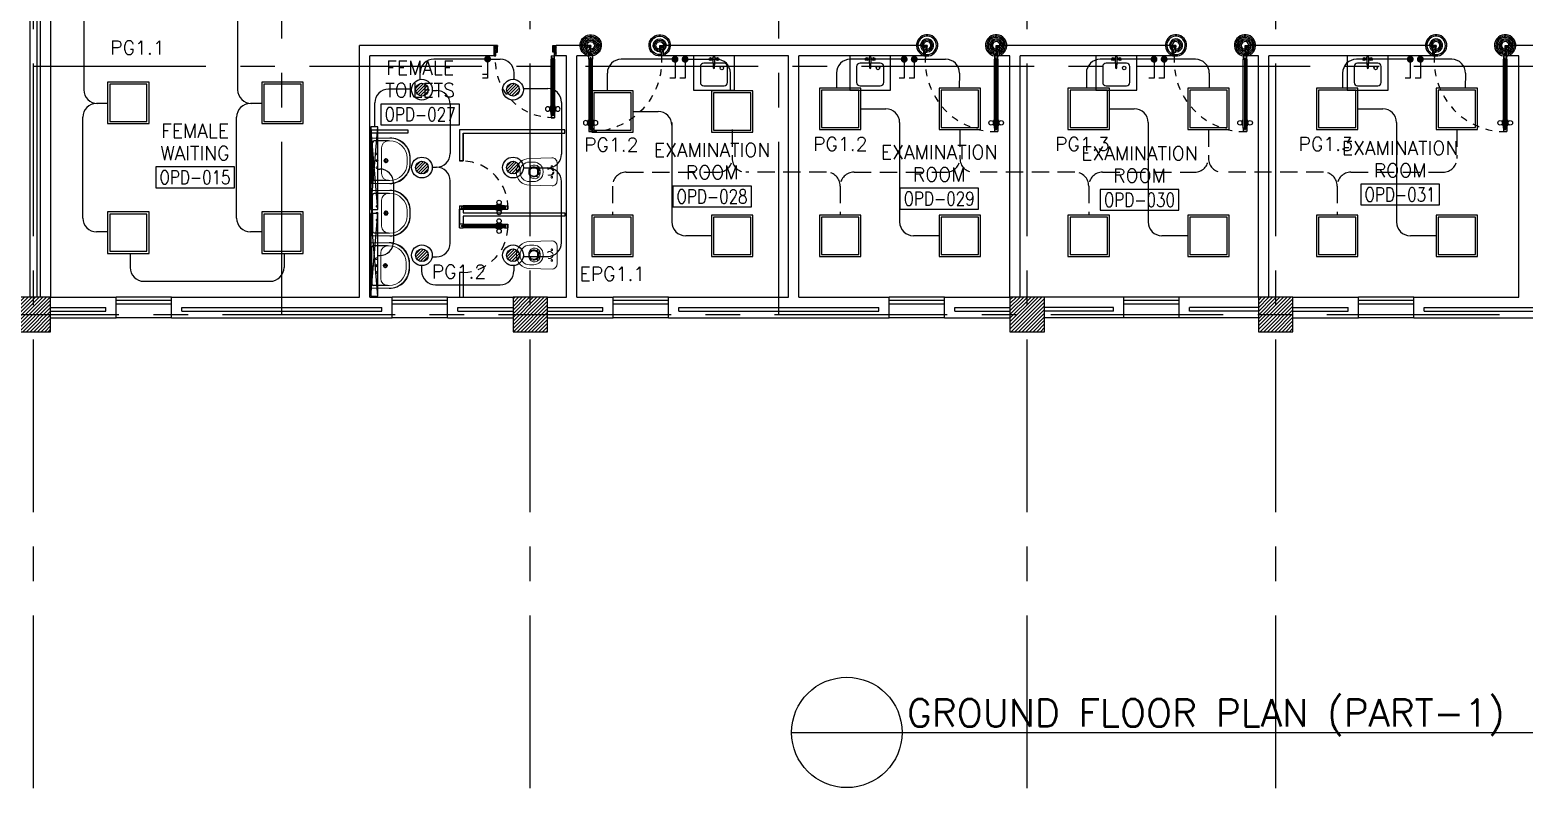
# Model space of a CAD drawing. Extents: x -10 to 91, y -4 to 87.
# Drawn here: x 13.49 to 35.14, y 7.62 to 18.61 of the extents above; entities that cross this region are included whole.
import ezdxf
from ezdxf.enums import TextEntityAlignment as Align

# ---------------------------------------------------------------- set-up
doc = ezdxf.new("R2010")
doc.units = 0
doc.header["$MEASUREMENT"] = 0
for name, pattern in [('CENTERX2', [4, 2.5, -0.5, 0.5, -0.5]), ('DASHED', [0.75, 0.5, -0.25]), ('HIDDEN', [0.375, 0.25, -0.125]), ('HIDDEN2', [0.1875, 0.125, -0.0625])]:
    doc.linetypes.add(name, pattern=pattern)
doc.layers.get('0').update_dxf_attribs({"linetype": 'CONTINUOUS'})
for name, color, linetype in [('A-JEERI', 11, 'CONTINUOUS'), ('AXES', 11, 'CENTERX2'), ('COL', 11, 'CONTINUOUS'), ('DOOR', 11, 'CONTINUOUS'), ('E-CLINE', 2, 'CONTINUOUS'), ('E-HLINE', 2, 'HIDDEN'), ('E-LITE', 4, 'CONTINUOUS'), ('E-SWITCH', 4, 'CONTINUOUS'), ('E-TRXT', 4, 'CONTINUOUS'), ('FIX', 11, 'CONTINUOUS'), ('HAT', 11, 'CONTINUOUS'), ('INSUL', 11, 'CONTINUOUS'), ('ME-FIX', 11, 'CONTINUOUS'), ('PART', 11, 'CONTINUOUS'), ('RM-BOX', 11, 'CONTINUOUS'), ('RM-NAME', 11, 'CONTINUOUS'), ('RM-NO', 11, 'CONTINUOUS'), ('TXT', 2, 'CONTINUOUS'), ('WALL', 11, 'CONTINUOUS'), ('WIN', 11, 'CONTINUOUS')]:
    doc.layers.add(name, color=color, linetype=linetype)
doc.styles.add('ROMANS', font='ROMANS.shx', dxfattribs={"width": 0.6})

# ---------------------------------------------------------------- blocks, each defined once
blk = doc.blocks.new('*X123')
at = {"color": 0}
for p, q in [((24139, 10669), (24631, 11161)), ((24139, 10722), (24578, 11161)), ((24139, 10775), (24525, 11161)), ((24139, 10828), (24472, 11161)), ((24139, 10881), (24419, 11161)), ((24139, 10934), (24366, 11161)), ((24139, 10987), (24313, 11161)), ((24139, 11040), (24260, 11161)), ((24139, 11093), (24207, 11161)), ((24139, 11146), (24154, 11161)), ((24184, 10661), (24639, 11116)), ((24237, 10661), (24639, 11063)), ((24290, 10661), (24639, 11010)), ((24344, 10661), (24639, 10957)), ((24397, 10661), (24639, 10904)), ((24450, 10661), (24639, 10851)), ((24503, 10661), (24639, 10798)), ((24556, 10661), (24639, 10745)), ((24609, 10661), (24639, 10692))]:
    blk.add_line(p, q, dxfattribs=at)
blk = doc.blocks.new('COL50')
at = {"layer": 'COL'}
blk.add_lwpolyline([(-250, 250), (-250, -250), (250, -250), (250, 250)], close=True, dxfattribs=at)
blk = doc.blocks.new('*X122')
at = {"color": 0}
for p, q in [((31339, 10709), (31791, 11161)), ((31339, 10762), (31738, 11161)), ((31339, 10815), (31685, 11161)), ((31339, 10868), (31632, 11161)), ((31339, 10922), (31579, 11161)), ((31339, 10975), (31526, 11161)), ((31339, 11028), (31473, 11161)), ((31339, 11081), (31420, 11161)), ((31339, 11134), (31367, 11161)), ((31344, 10661), (31839, 11156)), ((31397, 10661), (31839, 11103)), ((31450, 10661), (31839, 11050)), ((31503, 10661), (31839, 10997)), ((31556, 10661), (31839, 10944)), ((31609, 10661), (31839, 10891)), ((31662, 10661), (31839, 10838)), ((31715, 10661), (31839, 10785)), ((31768, 10661), (31839, 10732)), ((31821, 10661), (31839, 10679))]:
    blk.add_line(p, q, dxfattribs=at)
blk = doc.blocks.new('RM1')
at = {"layer": 'RM-BOX'}
blk.add_lwpolyline([(570, -200), (-570, -200), (-570, -500), (570, -500)], close=True, dxfattribs=at)
at = {"layer": 'RM-NAME', "style": 'ROMANS'}
for tag, p in [('ROOMNAME1', (0, 324)), ('ROOMNAME2', (0, 0))]:
    blk.add_attdef(tag, text='', height=200, dxfattribs=at).set_placement(p, align=Align.MIDDLE)
at = {"layer": 'RM-NO', "style": 'ROMANS', "width": 0.8}
blk.add_attdef('ROOMNO', text='', height=200, dxfattribs=at).set_placement((0, -350), align=Align.MIDDLE)
blk = doc.blocks.new('WC')
at = {"layer": 'FIX', "lineweight": 20}
for p, q in [((339, 5), (339, -5)), ((395, 76), (490, 60)), ((475, 141), (538, 141)), ((534, 24), (540, 0)), ((540, 0), (534, -24)), ((674, 5), (674, -5)), ((213, -204), (210, -204)), ((490, -60), (395, -76)), ((538, -141), (475, -141))]:
    blk.add_line(p, q, dxfattribs=at)
at = {"layer": 'FIX', "linetype": 'Continuous', "lineweight": 20}
blk.add_line((420, -47), (420, 45), dxfattribs=at)
at = {"layer": 'FIX', "lineweight": 20}
for points in [[(210, -204, -0.414214), (137, -131), (137, 0), (137, 131, -0.414214), (210, 204)], [(727, -5), (727, 5, 0.414214), (538, 194), (210, 204)], [(727, 5), (727, -5, -0.414214), (538, -194), (210, -204)]]:
    blk.add_lwpolyline(points, format="xyb", dxfattribs=at)
at = {"layer": 'FIX', "linetype": 'HIDDEN2', "lineweight": 20, "ltscale": 0.3}
blk.add_circle((245, 0), 49.8, dxfattribs=at)
at = {"layer": 'FIX', "linetype": 'HIDDEN', "lineweight": 20, "ltscale": 0.05}
for centre in [(213, 78), (213, -77)]:
    blk.add_circle(centre, 11.6, dxfattribs=at)
at = {"layer": 'FIX', "lineweight": 20}
for centre, radius, start, end in [((475, 5), 136, 90, 180), ((464, -18), 82, 51.0758, 71.504), ((473, -7), 68.2, 27.1532, 51.0758), ((538, 5), 136, 360, 90), ((475, -5), 136, 180, 270), ((464, 18), 82, 288.496, 308.9242), ((473, 7), 68.2, 308.9242, 332.8468), ((538, -5), 136, 270, 0)]:
    blk.add_arc(centre, radius, start, end, dxfattribs=at)
at = {"layer": 'FIX', "linetype": 'Continuous', "lineweight": 20}
for centre, start, end in [((443, 46), 88.3879, 182.3338), ((442, -46), 177.6662, 271.6121)]:
    blk.add_arc(centre, 22.3, start, end, dxfattribs=at)
blk = doc.blocks.new('DOOR90')
at = {"layer": 'DOOR', "color": 7, "linetype": 'ByBlock'}
for p, q in [((-150, 0), (0, 0)), ((-150, 0), (-150, -25)), ((0, -50), (-114, 0)), ((0, -50), (-40, 0)), ((0, -50), (0, 0)), ((-1000, -25), (-1050, -25)), ((-1050, -75), (-1050, -25)), ((-1050, -25), (-1050, -75)), ((-1000, -75), (-1050, -75)), ((-1000, -42), (-1020, -42)), ((-1020, -42), (-1020, -58)), ((-1000, -58), (-1020, -58)), ((-1000, -25), (-1000, -42)), ((-1000, -58), (-1000, -75)), ((-878, -18), (-968, -18)), ((-968, -25), (-968, -18)), ((-968, -75), (-968, -82)), ((-878, -82), (-968, -82)), ((-955, -9), (-890, -9)), ((-955, -18), (-955, -9)), ((-955, -18), (-890, -18)), ((-955, -82), (-890, -82)), ((-955, -82), (-955, -91)), ((-955, -91), (-890, -91)), ((-890, -18), (-890, -9)), ((-890, -82), (-890, -91)), ((-878, -25), (-878, -18)), ((-878, -75), (-878, -82)), ((-200, -25), (-150, -25)), ((-200, -42), (-200, -25)), ((-180, -42), (-200, -42)), ((-200, -58), (-180, -58)), ((-200, -75), (-200, -58)), ((-150, -75), (-200, -75)), ((-180, -58), (-180, -42)), ((-150, -25), (-100, -25)), ((-150, -75), (-150, -25)), ((-100, -25), (-100, -50)), ((0, -50), (-100, -37)), ((-100, -50), (0, -50)), ((0, -850), (-114, -900)), ((-100, -875), (-100, -850)), ((0, -850), (-100, -863)), ((-100, -850), (0, -850)), ((0, -850), (-40, -900)), ((0, -850), (0, -900)), ((-150, -875), (-100, -875)), ((-150, -900), (-150, -875)), ((-150, -900), (0, -900)), ((0, -900), (-150, -900))]:
    blk.add_line(p, q, dxfattribs=at)
at = {"layer": 'DOOR', "linetype": 'ByBlock'}
for p, q in [((-200, -25), (-1000, -25)), ((-200, -42), (-1000, -42)), ((-200, -58), (-1000, -58)), ((-1000, -75), (-200, -75))]:
    blk.add_line(p, q, dxfattribs=at)
at = {"layer": 'DOOR', "color": 7, "linetype": 'ByBlock'}
for centre in [(-923, 24), (-923, -124)]:
    blk.add_circle(centre, 32.4, dxfattribs=at)
for centre, radius, start, end in [((0, -50), 154, 161.1053, 166.2858), ((0, -50), 94.4, 148.0182, 180), ((0, -50), 134, 158.1598, 169.28), ((0, -50), 114, 154.0838, 167.3774), ((0, -50), 74.4, 137.7764, 180), ((0, -50), 54.4, 113.2074, 180), ((0, -50), 34.4, 90, 180), ((0, -50), 14.4, 90, 180), ((0, -850), 94.4, 180, 211.9818), ((0, -850), 74.4, 180, 222.2236), ((0, -850), 54.4, 180, 246.7926), ((0, -850), 34.4, 180, 270), ((0, -850), 14.4, 180, 270), ((0, -850), 154, 193.7142, 198.8947), ((0, -850), 134, 190.72, 201.8402)]:
    blk.add_arc(centre, radius, start, end, dxfattribs=at)
at = {"layer": 'DOOR', "linetype": 'HIDDEN', "ltscale": 0.5}
blk.add_arc((-222, -50), 828, 178.2701, 275.003, dxfattribs=at)
blk = doc.blocks.new('A$C74DC60CF')
at = {"layer": 'DOOR', "color": 0, "linetype": 'ByBlock'}
for p, q in [((65, 1155), (65, 1090)), ((74, 1155), (65, 1155)), ((74, 1090), (65, 1090)), ((74, 1078), (74, 1168)), ((81, 1168), (74, 1168)), ((74, 1155), (74, 1090)), ((81, 1200), (81, 1250)), ((131, 1250), (81, 1250)), ((81, 1250), (131, 1250)), ((81, 1200), (98, 1200)), ((98, 1200), (98, 1220)), ((98, 1220), (114, 1220)), ((114, 1200), (114, 1220)), ((114, 1200), (131, 1200)), ((131, 1200), (131, 1250)), ((131, 1168), (138, 1168)), ((138, 1078), (138, 1168)), ((138, 1155), (138, 1090)), ((138, 1155), (147, 1155)), ((138, 1090), (147, 1090)), ((147, 1155), (147, 1090)), ((81, 1078), (74, 1078)), ((131, 1078), (138, 1078)), ((56, 150), (56, 0)), ((56, 150), (81, 150)), ((106, 0), (56, 0)), ((98, 200), (81, 200)), ((81, 200), (81, 150)), ((131, 150), (81, 150)), ((81, 150), (81, 100)), ((81, 100), (106, 100)), ((98, 180), (98, 200)), ((114, 180), (98, 180)), ((106, 100), (106, 0)), ((131, 200), (114, 200)), ((114, 200), (114, 180)), ((131, 150), (131, 200)), ((1131, 100), (1106, 100)), ((1106, 100), (1106, 0)), ((1131, 150), (1131, 100)), ((1156, 150), (1131, 150)), ((1156, 150), (1156, 0)), ((1156, 0), (1156, 150)), ((1106, 0), (1156, 0))]:
    blk.add_line(p, q, dxfattribs=at)
at = {"layer": 'DOOR', "linetype": 'ByBlock'}
for p, q in [((81, 200), (81, 1200)), ((98, 200), (98, 1200)), ((114, 200), (114, 1200)), ((131, 1200), (131, 200))]:
    blk.add_line(p, q, dxfattribs=at)
at = {"layer": 'DOOR', "color": 9, "linetype": 'ByBlock'}
for p, q in [((106, 0), (56, 114)), ((106, 0), (56, 40)), ((106, 0), (93, 100)), ((1106, 0), (1156, 114)), ((1106, 0), (1119, 100)), ((1106, 0), (1156, 40))]:
    blk.add_line(p, q, dxfattribs=at)
at = {"layer": 'DOOR', "color": 0, "linetype": 'ByBlock'}
for centre in [(32, 1123), (179, 1123)]:
    blk.add_circle(centre, 32.4, dxfattribs=at)
at = {"layer": 'DOOR', "linetype": 'HIDDEN', "ltscale": 0.5}
blk.add_arc((106, 223), 1028, 355.9414, 91.3941, dxfattribs=at)
at = {"layer": 'DOOR', "color": 9, "linetype": 'ByBlock'}
for centre, radius, start, end in [((106, 0), 154, 103.7142, 108.8947), ((106, 0), 134, 100.72, 111.8402), ((106, 0), 114, 102.6226, 115.9162), ((106, 0), 94.4, 90, 121.9818), ((106, 0), 74.4, 90, 132.2236), ((106, 0), 54.4, 90, 156.7926), ((106, 0), 34.4, 90, 180), ((106, 0), 14.4, 90, 180), ((1106, 0), 94.4, 58.0182, 90), ((1106, 0), 74.4, 47.7764, 90), ((1106, 0), 54.4, 23.2074, 90), ((1106, 0), 34.4, 0, 90), ((1106, 0), 14.4, 0, 90), ((1106, 0), 134, 68.1598, 79.28), ((1106, 0), 154, 71.1053, 76.2858)]:
    blk.add_arc(centre, radius, start, end, dxfattribs=at)
blk = doc.blocks.new('*X121')
at = {"color": 0}
for p, q in [((38539, 10697), (39003, 11161)), ((38539, 10750), (38950, 11161)), ((38539, 10803), (38897, 11161)), ((38539, 10856), (38844, 11161)), ((38539, 10909), (38791, 11161)), ((38539, 10962), (38738, 11161)), ((38539, 11015), (38685, 11161)), ((38539, 11068), (38632, 11161)), ((38539, 11121), (38579, 11161)), ((38556, 10661), (39039, 11144)), ((38609, 10661), (39039, 11091)), ((38662, 10661), (39039, 11038)), ((38715, 10661), (39039, 10985)), ((38768, 10661), (39039, 10932)), ((38822, 10661), (39039, 10879)), ((38875, 10661), (39039, 10826)), ((38928, 10661), (39039, 10773)), ((38981, 10661), (39039, 10720)), ((39034, 10661), (39039, 10667))]:
    blk.add_line(p, q, dxfattribs=at)
blk = doc.blocks.new('*X120')
at = {"color": 0}
for p, q in [((42139, 10691), (42610, 11161)), ((42139, 10744), (42557, 11161)), ((42139, 10797), (42504, 11161)), ((42139, 10850), (42450, 11161)), ((42139, 10903), (42397, 11161)), ((42139, 10956), (42344, 11161)), ((42139, 11009), (42291, 11161)), ((42139, 11062), (42238, 11161)), ((42139, 11115), (42185, 11161)), ((42163, 10661), (42639, 11138)), ((42216, 10661), (42639, 11085)), ((42269, 10661), (42639, 11032)), ((42322, 10661), (42639, 10979)), ((42375, 10661), (42639, 10925)), ((42428, 10661), (42639, 10872)), ((42481, 10661), (42639, 10819)), ((42534, 10661), (42639, 10766)), ((42587, 10661), (42639, 10713))]:
    blk.add_line(p, q, dxfattribs=at)
blk = doc.blocks.new('LAV-003')
at = {"layer": 'FIX', "linetype": 'ByBlock'}
blk.add_line((-328, -25), (328, -25), dxfattribs=at)
at = {"layer": 'FIX', "linetype": 'Continuous', "lineweight": 20}
for p, q in [((-328, -285), (-328, -25)), ((0, -165), (-187, -165)), ((0, -165), (187, -165)), ((328, -285), (328, -25)), ((-288, -285), (-288, -265)), ((287, -285), (287, -265)), ((0, -535), (-38, -535)), ((0, -575), (-38, -575)), ((0, -535), (38, -535)), ((0, -575), (38, -575))]:
    blk.add_line(p, q, dxfattribs=at)
at = {"layer": 'FIX', "linetype": 'ByBlock', "ltscale": 0.3}
for p, q in [((-288, -265), (-288, -60)), ((0, -35), (-262, -35)), ((0, -35), (262, -35)), ((287, -265), (287, -60))]:
    blk.add_line(p, q, dxfattribs=at)
at = {"layer": 'FIX', "lineweight": 20}
for p, q in [((-16, -101), (15, -101)), ((0, -85), (0, -116))]:
    blk.add_line(p, q, dxfattribs=at)
at = {"layer": 'FIX', "linetype": 'DASHED', "lineweight": 20, "ltscale": 0.04}
for p, q in [((0, -194), (0, -266)), ((-36, -230), (37, -230))]:
    blk.add_line(p, q, dxfattribs=at)
at = {"layer": 'FIX', "linetype": 'Continuous', "lineweight": 20}
blk.add_lwpolyline([(295, -25), (0, -25), (-328, -25), (-334, -285, 0.414214), (-38, -582), (0, -582), (38, -582, 0.414214), (334, -285), (328, -25), (0, -25)], format="xyb", dxfattribs=at)
at = {"layer": 'FIX', "linetype": 'HIDDEN', "lineweight": 20, "ltscale": 0.05}
for centre in [(-100, -101), (100, -101)]:
    blk.add_circle(centre, 12.4, dxfattribs=at)
at = {"layer": 'FIX', "lineweight": 20}
for centre, radius in [((0, -230), 29.5), ((0, -230), 22.5), ((0, -101), 15.5)]:
    blk.add_circle(centre, radius, dxfattribs=at)
at = {"layer": 'FIX', "linetype": 'ByBlock', "ltscale": 0.3}
for centre, start, end in [((-262, -60), 90, 180), ((262, -60), 0, 90)]:
    blk.add_arc(centre, 25, start, end, dxfattribs=at)
at = {"layer": 'FIX', "linetype": 'Continuous', "lineweight": 20}
for centre, radius, start, end in [((-187, -265), 100, 90, 180), ((187, -265), 100, 0, 90), ((-38, -285), 290, 180, 270), ((-38, -285), 250, 180, 270), ((38, -285), 290, 270, 0), ((38, -285), 250, 270, 0)]:
    blk.add_arc(centre, radius, start, end, dxfattribs=at)
blk = doc.blocks.new('A$C180A3EE7')
at = {"layer": 'ME-FIX'}
blk.add_lwpolyline([(0.593, 0), (0.593, 0.5), (0, 0.5), (0, 0)], dxfattribs=at)
blk.add_lwpolyline([(0.309, 0.107), (0.443, 0.107, 0.414214), (0.493, 0.157), (0.493, 0.388, 0.414214), (0.443, 0.438), (0.15, 0.438, 0.414214), (0.1, 0.388), (0.1, 0.157, 0.414214), (0.15, 0.107), (0.284, 0.107)], format="xyb", dxfattribs=at)
blk.add_lwpolyline([(0.28, 0.019), (0.312, 0.019), (0.306, 0.174, 1), (0.286, 0.174)], format="xyb", close=True, dxfattribs=at)
for centre, radius in [((0.182, 0.177), 0.0255), ((0.247, 0.05), 0.0217), ((0.247, 0.05), 0.014), ((0.346, 0.05), 0.0217), ((0.346, 0.05), 0.014)]:
    blk.add_circle(centre, radius, dxfattribs=at)
blk = doc.blocks.new('L42')
at = {"layer": 'E-LITE'}
for p, q in [((0.3, 0.3), (-0.3, 0.3)), ((-0.3, 0.3), (-0.3, -0.3)), ((0.3, -0.3), (0.3, 0.3)), ((-0.3, -0.3), (0.3, -0.3))]:
    blk.add_line(p, q, dxfattribs=at)
at = {"layer": 'E-LITE', "color": 8}
blk.add_lwpolyline([(-0.27, 0.27), (-0.27, -0.27), (0.27, -0.27), (0.27, 0.27)], close=True, dxfattribs=at)
blk = doc.blocks.new('1G1W')
for p, q in [((0, 0), (0.55, 0)), ((0.55, 0), (0.55, -0.15))]:
    blk.add_line(p, q)
at = {"const_width": 0.1}
blk.add_lwpolyline([(-0.05, 0, 1), (0.05, 0, 1)], format="xyb", close=True, dxfattribs=at)
blk = doc.blocks.new('*X182')
at = {"color": 0}
for p, q in [((21548.527, 18540.142), (21548.801, 18540.415)), ((21548.529, 18539.966), (21548.977, 18540.414)), ((21548.584, 18539.845), (21549.098, 18540.359)), ((21548.672, 18539.756), (21549.187, 18540.271)), ((21548.793, 18539.7), (21549.243, 18540.15)), ((21548.966, 18539.696), (21549.246, 18539.977))]:
    blk.add_line(p, q, dxfattribs=at)
blk = doc.blocks.new('SPOT')
at = {"layer": 'E-LITE'}
for radius in [0.6, 0.369]:
    blk.add_circle((0, 0), radius, dxfattribs=at)
at = {"layer": 'E-LITE', "color": 8}
blk.add_blockref('*X182', (-21548.886, -18540.056), dxfattribs=at)
blk = doc.blocks.new('2G1W')
for p, q in [((0, 0), (0.55, 0)), ((0.45, 0), (0.45, -0.15)), ((0.55, 0), (0.55, -0.15))]:
    blk.add_line(p, q)
at = {"const_width": 0.1}
blk.add_lwpolyline([(-0.05, 0, 1), (0.05, 0, 1)], format="xyb", close=True, dxfattribs=at)
blk = doc.blocks.new('MR14')
at = {"layer": 'E-LITE'}
for p, q in [((-600, 100), (-600, 0)), ((-600, 0), (600, 0)), ((600, 0), (600, 100))]:
    blk.add_line(p, q, dxfattribs=at)
at = {"layer": 'E-LITE', "color": 8}
for p, q in [((600, 100), (-600, 0)), ((600, 0), (-600, 100))]:
    blk.add_line(p, q, dxfattribs=at)
at = {"layer": 'E-LITE', "color": 3}
blk.add_line((600, 100), (-600, 100), dxfattribs=at)

msp = doc.modelspace()

# ---------------------------------------------------------------- linework, layer by layer
at = {"layer": 'AXES'}
for p, q in [((13.5439, 7.6211), (13.5439, 86.0986)), ((20.7439, 7.6211), (20.7439, 86.0986)), ((27.9439, 7.6211), (27.9439, 86.0986)), ((31.5439, 7.6211), (31.5439, 86.0986)), ((17.1439, 14.4854), (17.1439, 73.3054)), ((24.3439, 14.4854), (24.3439, 73.3054)), ((13.5439, 18.0854), (71.7839, 18.0854)), ((12.2845, 14.4854), (72.9839, 14.4854))]:
    msp.add_line(p, q, dxfattribs=at)
at = {"layer": 'DOOR', "color": 9, "linetype": 'ByBlock'}
for p, q in [((19.7189, 16.0604), (19.7689, 16.0604)), ((19.7189, 16.0604), (19.7189, 16.0104)), ((19.7689, 16.0434), (19.7489, 16.0434)), ((19.7489, 16.0434), (19.7489, 16.0274)), ((19.7489, 16.0274), (19.7689, 16.0274)), ((20.3689, 16.0604), (19.7689, 16.0604)), ((19.7689, 16.0604), (19.7689, 16.0434)), ((19.7689, 16.0434), (20.3689, 16.0434)), ((19.7689, 16.0274), (20.3689, 16.0274)), ((19.7689, 16.0274), (19.7689, 16.0104)), ((20.2466, 16.0676), (20.3366, 16.0676)), ((20.2466, 16.0604), (20.2466, 16.0676)), ((20.324, 16.0766), (20.2592, 16.0766)), ((20.2592, 16.0676), (20.2592, 16.0766)), ((20.324, 16.0676), (20.2592, 16.0676)), ((20.324, 16.0676), (20.324, 16.0766)), ((20.3366, 16.0604), (20.3366, 16.0676)), ((20.3689, 16.0604), (20.4189, 16.0604)), ((20.3689, 16.0434), (20.3689, 16.0604)), ((20.3689, 16.0434), (20.3889, 16.0434)), ((20.3689, 16.0274), (20.3889, 16.0274)), ((20.3689, 16.0104), (20.3689, 16.0274)), ((20.3889, 16.0274), (20.3889, 16.0434)), ((20.4189, 16.0604), (20.4189, 16.0104)), ((20.4189, 16.0104), (20.4189, 16.0604)), ((19.7689, 16.0104), (20.3689, 16.0104)), ((20.2466, 16.0104), (20.2466, 16.0032)), ((20.2466, 16.0032), (20.3366, 16.0032)), ((20.324, 16.0032), (20.2592, 16.0032)), ((20.2592, 16.0032), (20.2592, 15.9942)), ((20.324, 15.9942), (20.2592, 15.9942)), ((20.324, 15.8081), (20.2592, 15.8081)), ((20.2592, 15.7991), (20.2592, 15.8081)), ((20.324, 16.0032), (20.324, 15.9942)), ((20.324, 15.7991), (20.324, 15.8081)), ((20.3366, 16.0104), (20.3366, 16.0032)), ((20.3689, 16.0104), (20.4189, 16.0104)), ((19.7189, 15.7419), (19.7189, 15.7919)), ((19.7189, 15.7419), (19.7689, 15.7419)), ((19.7489, 15.7749), (19.7689, 15.7749)), ((19.7489, 15.7589), (19.7489, 15.7749)), ((19.7689, 15.7589), (19.7489, 15.7589)), ((19.7689, 15.7919), (20.3689, 15.7919)), ((19.7689, 15.7749), (19.7689, 15.7919)), ((19.7689, 15.7749), (20.3689, 15.7749)), ((19.7689, 15.7589), (20.3689, 15.7589)), ((19.7689, 15.7419), (19.7689, 15.7589)), ((20.3689, 15.7419), (19.7689, 15.7419)), ((20.2466, 15.7991), (20.3366, 15.7991)), ((20.2466, 15.7919), (20.2466, 15.7991)), ((20.2466, 15.7419), (20.2466, 15.7347)), ((20.2466, 15.7347), (20.3366, 15.7347)), ((20.324, 15.7991), (20.2592, 15.7991)), ((20.324, 15.7347), (20.2592, 15.7347)), ((20.2592, 15.7347), (20.2592, 15.7257)), ((20.324, 15.7257), (20.2592, 15.7257)), ((20.324, 15.7347), (20.324, 15.7257)), ((20.3366, 15.7919), (20.3366, 15.7991)), ((20.3366, 15.7419), (20.3366, 15.7347)), ((20.3689, 15.7919), (20.4189, 15.7919)), ((20.3689, 15.7919), (20.3689, 15.7749)), ((20.3689, 15.7749), (20.3889, 15.7749)), ((20.3689, 15.7589), (20.3889, 15.7589)), ((20.3689, 15.7589), (20.3689, 15.7419)), ((20.3689, 15.7419), (20.4189, 15.7419)), ((20.3889, 15.7749), (20.3889, 15.7589)), ((20.4189, 15.7419), (20.4189, 15.7919)), ((20.4189, 15.7919), (20.4189, 15.7419))]:
    msp.add_line(p, q, dxfattribs=at)
at = {"layer": 'DOOR', "color": 0, "linetype": 'ByBlock'}
for p, q in [((19.7689, 16.0104), (19.7189, 16.0104)), ((19.7689, 15.7919), (19.7189, 15.7919))]:
    msp.add_line(p, q, dxfattribs=at)
at = {"layer": 'DOOR', "color": 9, "linetype": 'ByBlock'}
for centre in [(20.2916, 16.1089), (20.2916, 15.9619), (20.2916, 15.8404), (20.2916, 15.6934)]:
    msp.add_circle(centre, 0.0324, dxfattribs=at)
at = {"layer": 'DOOR', "color": 9, "linetype": 'HIDDEN', "ltscale": 0.5}
for centre, start, end in [((19.7439, 16.0354), 357.8789, 87.8789), ((19.7439, 15.7669), 272.1211, 2.1211)]:
    msp.add_arc(centre, 0.6755, start, end, dxfattribs=at)
at = {"layer": 'E-CLINE', "color": 4}
for p, q in [((14.2758, 19.2636), (14.2758, 17.7425)), ((16.5039, 19.2636), (16.5039, 17.7425)), ((20.6425, 17.7588), (20.9967, 17.7588)), ((14.6197, 17.5425), (14.4605, 17.5425)), ((16.8477, 17.5425), (16.6886, 17.5425)), ((18.4902, 17.2058), (18.4902, 17.5518)), ((19.0234, 17.7518), (18.6902, 17.7518)), ((19.3227, 17.7313), (19.3834, 17.7313)), ((21.1967, 17.5588), (21.1967, 16.8106)), ((14.2605, 15.8825), (14.2605, 17.3425)), ((16.4886, 15.8825), (16.4886, 17.3425)), ((19.5834, 17.5313), (19.5834, 16.8197)), ((22.2346, 17.4266), (22.5951, 17.4266)), ((25.5346, 17.4666), (25.8951, 17.4666)), ((29.1346, 17.4666), (29.4951, 17.4666)), ((32.7346, 17.4666), (33.0951, 17.4666)), ((22.7951, 17.2666), (22.7951, 15.8266)), ((26.0951, 17.2666), (26.0951, 15.8266)), ((29.6951, 17.2666), (29.6951, 15.8266)), ((33.2951, 17.2666), (33.2951, 15.8266)), ((18.5355, 16.5933), (18.5622, 16.5933)), ((19.323, 16.6197), (19.3834, 16.6197)), ((20.6433, 16.6106), (20.9967, 16.6106)), ((18.7622, 16.3933), (18.7622, 15.5383)), ((19.5834, 15.5199), (19.5834, 16.4197)), ((21.1967, 15.5272), (21.1967, 16.4106)), ((14.6197, 15.6825), (14.4605, 15.6825)), ((16.8477, 15.6825), (16.6886, 15.6825)), ((23.3689, 15.6266), (22.9951, 15.6266)), ((26.6689, 15.6266), (26.2951, 15.6266)), ((30.2689, 15.6266), (29.8951, 15.6266)), ((33.8689, 15.6266), (33.4951, 15.6266)), ((14.9473, 15.3705), (14.9473, 15.1659)), ((17.1754, 15.3705), (17.1754, 15.1659)), ((18.5355, 15.3383), (18.5622, 15.3383)), ((19.1699, 15.193), (19.1699, 15.1156)), ((19.3214, 15.3199), (19.3834, 15.3199)), ((20.5055, 15.1934), (20.5055, 15.1156)), ((20.6425, 15.3272), (20.9967, 15.3272)), ((15.1473, 14.9659), (16.9754, 14.9659)), ((19.3699, 14.9156), (20.3055, 14.9156))]:
    msp.add_line(p, q, dxfattribs=at)
for centre, start, end in [((20.9967, 17.5588), 0, 90), ((14.4605, 17.3425), 90, 180), ((14.4758, 17.7425), 180, 270), ((16.6886, 17.3425), 90, 180), ((16.7039, 17.7425), 180, 270), ((18.6902, 17.5518), 90, 180), ((19.3834, 17.5313), 0, 90), ((22.5951, 17.2266), 0, 90), ((25.8951, 17.2666), 0, 90), ((29.4951, 17.2666), 0, 90), ((33.0951, 17.2666), 0, 90), ((19.3834, 16.8197), 270, 270), ((19.3834, 16.8197), 270, 0), ((20.9967, 16.8106), 270, 0), ((18.5622, 16.3933), 0, 90), ((19.3834, 16.4197), 0, 90), ((20.9967, 16.4106), 0, 90), ((14.4605, 15.8825), 180, 270), ((16.6886, 15.8825), 180, 270), ((22.9951, 15.8266), 180, 270), ((26.2951, 15.8266), 180, 270), ((29.8951, 15.8266), 180, 270), ((33.4951, 15.8266), 180, 270), ((18.5622, 15.5383), 270, 0), ((19.3834, 15.5199), 270, 0), ((20.9967, 15.5272), 270, 0), ((15.1473, 15.1659), 180, 270), ((16.9754, 15.1659), 270, 0), ((19.3699, 15.1156), 180, 270), ((20.3055, 15.1156), 270, 0)]:
    msp.add_arc(centre, 0.2, start, end, dxfattribs=at)
at = {"layer": 'E-HLINE', "color": 4}
for p, q in [((23.6689, 17.1666), (23.6689, 16.7466)), ((26.9689, 17.1666), (26.9689, 16.7466)), ((30.5689, 17.1666), (30.5689, 16.7466)), ((34.1689, 17.1666), (34.1689, 16.7466)), ((22.1346, 16.5466), (23.4689, 16.5466)), ((25.0346, 16.5466), (23.8689, 16.5466)), ((25.4346, 16.5466), (26.7689, 16.5466)), ((28.6346, 16.5466), (27.1689, 16.5466)), ((29.0346, 16.5466), (30.3689, 16.5466)), ((32.2346, 16.5466), (30.7689, 16.5466)), ((32.6346, 16.5466), (33.9689, 16.5466)), ((21.9346, 16.3466), (21.9346, 15.9266)), ((25.2346, 16.3466), (25.2346, 15.9266)), ((28.8346, 16.3466), (28.8346, 15.9266)), ((32.4346, 16.3466), (32.4346, 15.9266))]:
    msp.add_line(p, q, dxfattribs=at)
for centre, start, end in [((23.4689, 16.7466), 270, 0), ((23.8689, 16.7466), 180, 270), ((26.7689, 16.7466), 270, 0), ((27.1689, 16.7466), 180, 270), ((30.3689, 16.7466), 270, 0), ((30.7689, 16.7466), 180, 270), ((33.9689, 16.7466), 270, 0), ((22.1346, 16.3466), 90, 180), ((25.0346, 16.3466), 0, 90), ((25.4346, 16.3466), 90, 180), ((28.6346, 16.3466), 0, 90), ((29.0346, 16.3466), 90, 180), ((32.2346, 16.3466), 0, 90), ((32.6346, 16.3466), 90, 180)]:
    msp.add_arc(centre, 0.2, start, end, dxfattribs=at)
at = {"layer": 'E-SWITCH', "color": 4}
for p, q in [((20.131, 18.1866), (19.3466, 18.1866)), ((20.1255, 18.1866), (20.3083, 18.1866)), ((19.1466, 17.8905), (19.1466, 17.9866)), ((20.5083, 17.8921), (20.5083, 17.9866)), ((21.8606, 17.7266), (21.8606, 17.9837)), ((22.841, 18.1837), (22.0606, 18.1837)), ((22.9872, 18.1837), (23.4434, 18.1837)), ((23.6434, 17.7266), (23.6434, 17.9837)), ((25.1804, 17.9839), (25.1801, 17.7666)), ((26.161, 18.1837), (25.3804, 18.1837)), ((26.3072, 18.1837), (26.7615, 18.1837)), ((26.9614, 17.981), (26.9587, 17.7666)), ((28.8008, 17.9839), (28.8005, 17.7666)), ((29.7814, 18.1837), (29.0008, 18.1837)), ((30.3819, 18.1837), (29.9276, 18.1837)), ((30.5819, 17.981), (30.5791, 17.7666)), ((32.5132, 17.9839), (32.5129, 17.7666)), ((33.4938, 18.1837), (32.7132, 18.1837)), ((34.0943, 18.1837), (33.6401, 18.1837)), ((34.2943, 17.981), (34.2915, 17.7666))]:
    msp.add_line(p, q, dxfattribs=at)
for centre, start, end in [((19.3466, 17.9866), 90, 180), ((20.3083, 17.9866), 0, 90), ((22.0606, 17.9837), 90, 180), ((23.4434, 17.9837), 0, 90), ((25.3804, 17.9837), 90, 179.91979), ((26.7634, 17.9837), 0, 90), ((29.0008, 17.9837), 90, 179.91979), ((30.3819, 17.9837), 359.25385, 90), ((32.7132, 17.9837), 90, 179.91979), ((34.0943, 17.9837), 359.25385, 90)]:
    msp.add_arc(centre, 0.2, start, end, dxfattribs=at)
at = {"layer": 'FIX', "color": 22, "linetype": 'HIDDEN2', "lineweight": 20, "ltscale": 0.3}
msp.add_circle((21.0359, 16.552), 0.0498, dxfattribs=at)
at = {"layer": 'INSUL'}
for p, q in [((13.5939, 21.4354), (13.5939, 14.7354)), ((13.6439, 21.4354), (13.6439, 14.7354)), ((13.7939, 14.5854), (14.5939, 14.5854)), ((13.7939, 14.5354), (14.5939, 14.5354)), ((14.5939, 14.5354), (14.5939, 14.5854)), ((15.6939, 14.5854), (18.5939, 14.5854)), ((15.6939, 14.5354), (15.6939, 14.5854)), ((15.6939, 14.5354), (18.5939, 14.5354)), ((18.5939, 14.5354), (18.5939, 14.5854)), ((19.6939, 14.5854), (20.4939, 14.5854)), ((19.6939, 14.5354), (19.6939, 14.5854)), ((19.6939, 14.5354), (20.4939, 14.5354)), ((20.9939, 14.5854), (21.7939, 14.5854)), ((20.9939, 14.5354), (21.7939, 14.5354)), ((21.7939, 14.5354), (21.7939, 14.5854)), ((22.8939, 14.5854), (25.7939, 14.5854)), ((22.8939, 14.5354), (22.8939, 14.5854)), ((22.8939, 14.5354), (25.7939, 14.5354)), ((25.7939, 14.5354), (25.7939, 14.5854)), ((26.8939, 14.5854), (27.6939, 14.5854)), ((26.8939, 14.5354), (26.8939, 14.5854)), ((26.8939, 14.5354), (27.6939, 14.5354)), ((29.1939, 14.5854), (28.1939, 14.5854)), ((29.1939, 14.5354), (28.1939, 14.5354)), ((29.1939, 14.5354), (29.1939, 14.5854)), ((31.2939, 14.5854), (30.2939, 14.5854)), ((30.2939, 14.5354), (30.2939, 14.5854)), ((31.2939, 14.5354), (30.2939, 14.5354)), ((31.7939, 14.5854), (32.5939, 14.5854)), ((31.7939, 14.5354), (32.5939, 14.5354)), ((32.5939, 14.5354), (32.5939, 14.5854)), ((33.6939, 14.5854), (36.5939, 14.5854)), ((33.6939, 14.5354), (33.6939, 14.5854)), ((33.6939, 14.5354), (36.5939, 14.5354))]:
    msp.add_line(p, q, dxfattribs=at)
at = {"layer": 'PART'}
for p, q in [((18.9689, 17.1604), (18.9689, 17.1104)), ((19.7189, 17.1604), (19.7189, 16.7104)), ((19.7689, 17.1104), (19.7689, 16.7104)), ((19.7689, 16.7104), (19.7189, 16.7104)), ((19.7189, 16.0104), (19.7189, 15.7919)), ((19.7689, 16.0104), (19.7189, 16.0104)), ((19.7689, 16.0104), (19.7689, 15.9604)), ((19.7689, 15.9104), (19.7689, 15.7919)), ((19.7689, 15.7919), (19.7189, 15.7919)), ((19.7689, 15.0919), (19.7189, 15.0919)), ((19.7189, 15.0919), (19.7189, 14.7354)), ((19.7689, 15.0919), (19.7689, 14.7354))]:
    msp.add_line(p, q, dxfattribs=at)
for points in [[(18.4419, 17.1604), (18.9689, 17.1604), (18.9689, 17.1104), (18.4419, 17.1104)], [(19.7189, 16.7104), (19.7689, 16.7104), (19.7689, 17.1114), (21.2459, 17.1104), (21.2459, 17.1604), (19.7189, 17.1604)]]:
    msp.add_lwpolyline(points, close=True, dxfattribs=at)
msp.add_lwpolyline([(21.2459, 15.9604), (21.2459, 15.9104), (19.7689, 15.9104), (19.7689, 15.7919), (19.7189, 15.7919), (19.7189, 16.0104), (19.7689, 16.0104), (19.7689, 15.9604), (21.2459, 15.9604)], dxfattribs=at)
at = {"layer": 'TXT', "color": 6}
msp.add_line((24.5298, 8.4281), (36.0246, 8.4281), dxfattribs=at)
msp.add_circle((25.3298, 8.4281), 0.8, dxfattribs=at)
at = {"layer": 'WALL'}
for p, q in [((13.4939, 21.4354), (13.4939, 14.7354)), ((13.7939, 20.4104), (13.7939, 14.7354)), ((18.2689, 14.7354), (18.2689, 18.3854)), ((20.2189, 18.3854), (18.2689, 18.3854)), ((18.4189, 14.7354), (18.4189, 18.2354)), ((20.2189, 18.2354), (18.4189, 18.2354)), ((18.4189, 18.0854), (18.4189, 18.2354)), ((20.2189, 18.2354), (20.2189, 18.3854)), ((21.5689, 18.3854), (21.1189, 18.3854)), ((21.1189, 18.2354), (21.1189, 18.3854)), ((21.2689, 18.2354), (21.1189, 18.2354)), ((21.2689, 14.7354), (21.2689, 18.2354)), ((21.4189, 14.7354), (21.4189, 18.2354)), ((21.5689, 18.2354), (21.4189, 18.2354)), ((21.5689, 18.2354), (21.4189, 18.2354)), ((21.5689, 18.2354), (21.5689, 18.3854)), ((26.4439, 18.3854), (22.6689, 18.3854)), ((22.6689, 18.2354), (22.6689, 18.3854)), ((24.4839, 18.2354), (22.6689, 18.2354)), ((24.4839, 14.7354), (24.4839, 18.2354)), ((24.6339, 14.7354), (24.6339, 18.2354)), ((26.4439, 18.2354), (24.6339, 18.2354)), ((26.4439, 18.2354), (26.4439, 18.3854)), ((30.0439, 18.3854), (27.5439, 18.3854)), ((27.5439, 18.2354), (27.5439, 18.3854)), ((27.6939, 18.2354), (27.5439, 18.2354)), ((27.6939, 14.7354), (27.6939, 18.2354)), ((27.8439, 14.7354), (27.8439, 18.2354)), ((30.0439, 18.2354), (27.8439, 18.2354)), ((30.0439, 18.2354), (30.0439, 18.3854)), ((33.8189, 18.3854), (31.1439, 18.3854)), ((31.1439, 18.2354), (31.1439, 18.3854)), ((31.2939, 18.2354), (31.1439, 18.2354)), ((31.2939, 14.7354), (31.2939, 18.2354)), ((31.4439, 14.7354), (31.4439, 18.2354)), ((33.8189, 18.2354), (31.4439, 18.2354)), ((33.8189, 18.2354), (33.8189, 18.3854)), ((35.3689, 18.3854), (34.9189, 18.3854)), ((34.9189, 18.2354), (34.9189, 18.3854)), ((35.0689, 18.2354), (34.9189, 18.2354)), ((35.0689, 14.7354), (35.0689, 18.2354)), ((13.7939, 14.7354), (14.7439, 14.7354)), ((14.7439, 14.4354), (14.7439, 14.7354)), ((15.5439, 14.7354), (18.2689, 14.7354)), ((15.5439, 14.4354), (15.5439, 14.7354)), ((18.4189, 14.7354), (18.7439, 14.7354)), ((18.4189, 14.7354), (18.7439, 14.7354)), ((18.7439, 14.4354), (18.7439, 14.7354)), ((19.5439, 14.4354), (19.5439, 14.7354)), ((19.5439, 14.7354), (20.4939, 14.7354)), ((20.9939, 14.7354), (21.2689, 14.7354)), ((21.4189, 14.7354), (21.9439, 14.7354)), ((21.9439, 14.4354), (21.9439, 14.7354)), ((22.7439, 14.7354), (24.4839, 14.7354)), ((22.7439, 14.4354), (22.7439, 14.7354)), ((24.6339, 14.7354), (25.9439, 14.7354)), ((25.9439, 14.4354), (25.9439, 14.7354)), ((26.7439, 14.7354), (27.6939, 14.7354)), ((26.7439, 14.4354), (26.7439, 14.7354)), ((29.3439, 14.7354), (28.1939, 14.7354)), ((29.3439, 14.4354), (29.3439, 14.7354)), ((31.2939, 14.7354), (30.1439, 14.7354)), ((30.1439, 14.4354), (30.1439, 14.7354)), ((31.7939, 14.7354), (32.7439, 14.7354)), ((32.7439, 14.4354), (32.7439, 14.7354)), ((33.5439, 14.7354), (35.0689, 14.7354)), ((33.5439, 14.4354), (33.5439, 14.7354)), ((13.7939, 14.4354), (14.7439, 14.4354)), ((15.5439, 14.4354), (18.7439, 14.4354)), ((19.5439, 14.4354), (20.4939, 14.4354)), ((20.9939, 14.4354), (21.9439, 14.4354)), ((22.7439, 14.4354), (25.9439, 14.4354)), ((26.7439, 14.4354), (27.6939, 14.4354)), ((29.3439, 14.4354), (28.1939, 14.4354)), ((31.2939, 14.4354), (30.1439, 14.4354)), ((31.7939, 14.4354), (32.7439, 14.4354)), ((33.5439, 14.4354), (36.7439, 14.4354))]:
    msp.add_line(p, q, dxfattribs=at)
at = {"layer": 'WIN'}
for p, q in [((15.5439, 14.7354), (14.7439, 14.7354)), ((19.5439, 14.7354), (18.7439, 14.7354)), ((22.7439, 14.7354), (21.9439, 14.7354)), ((26.7439, 14.7354), (25.9439, 14.7354)), ((30.1439, 14.7354), (29.3439, 14.7354)), ((33.5439, 14.7354), (32.7439, 14.7354)), ((15.5439, 14.6854), (14.7439, 14.6854)), ((15.5439, 14.6354), (14.7439, 14.6354)), ((19.5439, 14.6854), (18.7439, 14.6854)), ((19.5439, 14.6354), (18.7439, 14.6354)), ((22.7439, 14.6854), (21.9439, 14.6854)), ((22.7439, 14.6354), (21.9439, 14.6354)), ((26.7439, 14.6854), (25.9439, 14.6854)), ((26.7439, 14.6354), (25.9439, 14.6354)), ((30.1439, 14.6854), (29.3439, 14.6854)), ((30.1439, 14.6354), (29.3439, 14.6354)), ((33.5439, 14.6854), (32.7439, 14.6854)), ((33.5439, 14.6354), (32.7439, 14.6354)), ((15.5439, 14.4354), (14.7439, 14.4354)), ((19.5439, 14.4354), (18.7439, 14.4354)), ((22.7439, 14.4354), (21.9439, 14.4354)), ((26.7439, 14.4354), (25.9439, 14.4354)), ((30.1439, 14.4354), (29.3439, 14.4354)), ((33.5439, 14.4354), (32.7439, 14.4354))]:
    msp.add_line(p, q, dxfattribs=at)

# ---------------------------------------------------------------- block references
at = {"layer": 'A-JEERI', "linetype": 'ByBlock', "xscale": 0.0009999999892897904, "yscale": 0.0009999999892897904, "zscale": 0.001, "rotation": 90}
for p in [(18.4228, 16.7134), (18.4228, 15.9534), (18.412, 15.1934)]:
    msp.add_blockref('LAV-003', p, dxfattribs=at)
at = {"layer": 'COL', "xscale": 0.001000000047497451, "yscale": 0.0009999999892897904, "zscale": 0.001}
for p in [(13.5439, 14.4854), (20.7439, 14.4854), (27.9439, 14.4854), (31.5439, 14.4854)]:
    msp.add_blockref('COL50', p, dxfattribs=at)
at = {"layer": 'DOOR', "color": 0, "yscale": 0.0009999999892897904, "zscale": 0.001}
for name, p, xscale, rotation in [('A$C74DC60CF', (21.513, 18.3854), -0.001000000047497451, 180), ('A$C74DC60CF', (27.5998, 18.3854), 0.001000000047497451, 180), ('A$C74DC60CF', (31.2053, 18.3854), 0.001000000047497451, 180), ('A$C74DC60CF', (34.9748, 18.3854), 0.001000000047497451, 180), ('DOOR90', (21.1189, 18.3854), -0.0009999999892897904, 270)]:
    msp.add_blockref(name, p, dxfattribs=dict(at, xscale=xscale, rotation=rotation))
at = {"layer": 'E-LITE', "color": 4}
for p in [(14.9197, 17.5515), (17.1518, 17.5515), (25.2346, 17.4666), (26.9689, 17.4666), (28.8346, 17.4666), (30.5689, 17.4666), (32.4346, 17.4666), (34.1689, 17.4666), (21.9346, 17.4266), (23.6689, 17.4266), (14.9197, 15.6705), (17.1518, 15.6705), (21.9346, 15.6266), (23.6689, 15.6266), (25.2346, 15.6266), (26.9689, 15.6266), (28.8346, 15.6266), (30.5689, 15.6266), (32.4346, 15.6266), (34.1689, 15.6266)]:
    msp.add_blockref('L42', p, dxfattribs=at)
at = {"layer": 'E-LITE', "color": 4, "xscale": 0.25, "yscale": 0.25, "zscale": 0.25}
for p in [(19.1731, 17.7429), (20.4933, 17.7429), (19.1731, 16.6147), (20.4933, 16.6147), (19.1731, 15.3429), (20.4933, 15.3429)]:
    msp.add_blockref('SPOT', p, dxfattribs=at)
at = {"layer": 'E-LITE', "color": 4, "xscale": 0.0009999999892897904, "yscale": 0.0009999999892897904, "zscale": 0.001, "rotation": 270}
for p in [(18.4355, 16.6058), (18.4355, 15.3491)]:
    msp.add_blockref('MR14', p, dxfattribs=at)
at = {"layer": 'E-SWITCH', "color": 4, "xscale": 0.5, "yscale": 0.5, "zscale": 0.5, "rotation": 270}
for name, p in [('2G1W', (20.1255, 18.1866)), ('1G1W', (22.841, 18.1837)), ('1G1W', (22.9872, 18.1837)), ('1G1W', (26.161, 18.1837)), ('1G1W', (26.3072, 18.1837)), ('1G1W', (29.7814, 18.1837)), ('1G1W', (29.9276, 18.1837)), ('1G1W', (33.4938, 18.1837)), ('1G1W', (33.6401, 18.1837))]:
    msp.add_blockref(name, p, dxfattribs=at)
at = {"layer": 'HAT', "xscale": 0.001000000047497451, "yscale": 0.0009999999892897904, "zscale": 0.001}
for p, values in [((19.1475, 17.7351), {'ROOMNO': 'OPD-027', 'ROOMNAME2': 'TOILETS', 'ROOMNAME1': 'FEMALE'}), ((15.8861, 16.8227), {'ROOMNO': 'OPD-015', 'ROOMNAME2': 'WAITING', 'ROOMNAME1': 'FEMALE'}), ((23.3774, 16.5457), {'ROOMNO': 'OPD-028', 'ROOMNAME2': 'ROOM', 'ROOMNAME1': 'EXAMINATION'}), ((26.6679, 16.5136), {'ROOMNO': 'OPD-029', 'ROOMNAME2': 'ROOM', 'ROOMNAME1': 'EXAMINATION'}), ((29.5704, 16.4975), {'ROOMNO': 'OPD-030', 'ROOMNAME2': 'ROOM', 'ROOMNAME1': 'EXAMINATION'}), ((33.3459, 16.5743), {'ROOMNO': 'OPD-031', 'ROOMNAME2': 'ROOM', 'ROOMNAME1': 'EXAMINATION'})]:
    msp.add_blockref('RM1', p, dxfattribs=at).add_auto_attribs(values)
for name in ['*X123', '*X122', '*X121', '*X120']:
    msp.add_blockref(name, (-10.8453, 3.5744), dxfattribs=at)
at = {"layer": 'ME-FIX', "rotation": 180}
for p in [(23.701, 18.2354), (25.9646, 18.2354), (29.5305, 18.2354), (33.1734, 18.2354)]:
    msp.add_blockref('A$C180A3EE7', p, dxfattribs=at)
at = {"layer": 'WALL', "xscale": 0.001000000047497451, "yscale": 0.0009999999892897904, "zscale": 0.001, "rotation": 180}
for p in [(21.2689, 16.552), (21.2689, 15.3473), (21.2689, 15.3473)]:
    msp.add_blockref('WC', p, dxfattribs=at)

# ---------------------------------------------------------------- texts
at = {"layer": 'E-TRXT', "color": 4, "style": 'ROMANS'}
for s, p in [('PG1.1', (14.6579, 18.252)), ('PG1.2', (21.5229, 16.8457)), ('PG1.2', (24.8412, 16.8548)), ('PG1.3', (28.3473, 16.8548)), ('PG1.3', (31.8753, 16.8548)), ('PG1.2', (19.3167, 15.0057)), ('EPG1.1', (21.4573, 14.9734))]:
    msp.add_text(s, height=0.2, dxfattribs=at).set_placement(p)
at = {"layer": 'TXT', "color": 6, "style": 'ROMANS'}
msp.add_text('GROUND FLOOR PLAN (PART-1)', height=0.4, dxfattribs=at).set_placement((26.2022, 8.5119))

doc.saveas('drawing.dxf')
